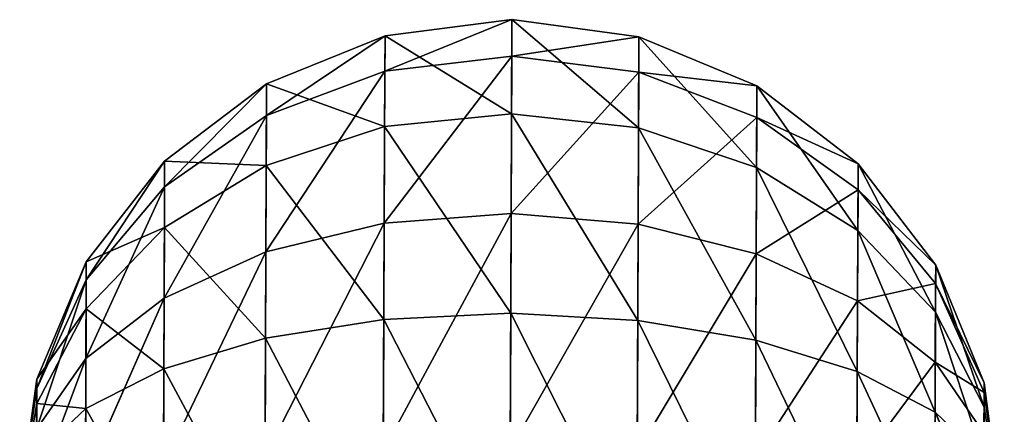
# Model space of a CAD drawing. Header units: metres. Extents: x -322 to 100, y -423 to 142.
# Drawn here: x -320.3 to -260.3, y 46 to 70.2 of the extents above; entities that cross this region are included whole.
import ezdxf

# ---------------------------------------------------------------- set-up
doc = ezdxf.new("R2010")
doc.units = ezdxf.units.M

msp = doc.modelspace()

# ---------------------------------------------------------------- linework, layer by layer
for points in [[(-290.19012, 70.226425, -844.2417), (-297.9588, 69.24303, -844.12177), (-297.96762, 67.08762, -829.27747), (-297.96753, 67.08772, -829.27734)], [(-290.19012, 70.226425, -844.2417), (-297.96762, 67.08762, -829.27747), (-290.19928, 67.99498, -828.8737), (-290.1992, 67.99508, -828.8736)], [(-290.21365, 64.47498, -858.6665), (-297.9588, 69.24303, -844.12177), (-290.19012, 70.226425, -844.2417), (-290.19003, 70.226524, -844.2416)], [(-282.4525, 63.62404, -858.05505), (-290.21365, 64.47498, -858.6665), (-290.19012, 70.226425, -844.2417), (-290.19003, 70.226524, -844.2416)], [(-282.42978, 69.179504, -844.12177), (-290.19012, 70.226425, -844.2417), (-290.19928, 67.99498, -828.8737), (-290.1992, 67.99508, -828.8736)], [(-282.4525, 63.62404, -858.05505), (-290.19012, 70.226425, -844.2417), (-282.42978, 69.179504, -844.12177), (-282.4297, 69.1796, -844.12164)], [(-297.9588, 69.24303, -844.12177), (-305.20633, 66.29634, -843.77014), (-305.21423, 64.36386, -830.46106), (-305.21414, 64.36396, -830.46094)], [(-297.9588, 69.24303, -844.12177), (-305.21423, 64.36386, -830.46106), (-297.96762, 67.08762, -829.27747), (-297.96753, 67.08772, -829.27734)], [(-297.98154, 63.68756, -858.05505), (-305.20633, 66.29634, -843.77014), (-297.9588, 69.24303, -844.12177), (-297.9587, 69.243126, -844.12164)], [(-290.21365, 64.47498, -858.6665), (-297.98154, 63.68756, -858.05505), (-297.9588, 69.24303, -844.12177), (-297.9587, 69.243126, -844.12164)], [(-282.42978, 69.179504, -844.12177), (-290.19928, 67.99498, -828.8737), (-282.4386, 67.0241, -829.27747), (-282.4385, 67.0242, -829.27734)], [(-275.22696, 61.19273, -856.2623), (-282.4525, 63.62404, -858.05505), (-282.42978, 69.179504, -844.12177), (-282.4297, 69.1796, -844.12164)], [(-275.2066, 66.17362, -843.77014), (-282.42978, 69.179504, -844.12177), (-282.4386, 67.0241, -829.27747), (-282.4385, 67.0242, -829.27734)], [(-275.22696, 61.19273, -856.2623), (-282.42978, 69.179504, -844.12177), (-275.2066, 66.17362, -843.77014), (-275.2065, 66.17372, -843.77)], [(-290.19928, 67.99498, -828.8737), (-297.96762, 67.08762, -829.27747), (-298.0056, 57.79888, -817.4996), (-298.00552, 57.79898, -817.49945)], [(-290.19928, 67.99498, -828.8737), (-298.0056, 57.79888, -817.4996), (-290.23862, 58.37857, -816.6804), (-290.23853, 58.37867, -816.6803)], [(-282.4386, 67.0241, -829.27747), (-290.19928, 67.99498, -828.8737), (-290.23862, 58.37857, -816.6804), (-290.23853, 58.37867, -816.6803)], [(-297.96762, 67.08762, -829.27747), (-305.21423, 64.36386, -830.46106), (-305.24832, 56.0358, -819.9013), (-305.24823, 56.0359, -819.9012)], [(-297.96762, 67.08762, -829.27747), (-305.24832, 56.0358, -819.9013), (-298.0056, 57.79888, -817.4996), (-298.00552, 57.79898, -817.49945)], [(-282.4386, 67.0241, -829.27747), (-290.23862, 58.37857, -816.6804), (-282.4766, 57.73536, -817.4996), (-282.4765, 57.73546, -817.49945)], [(-275.2145, 64.241135, -830.46106), (-282.4386, 67.0241, -829.27747), (-282.4766, 57.73536, -817.4996), (-282.4765, 57.73546, -817.49945)], [(-275.2066, 66.17362, -843.77014), (-282.4386, 67.0241, -829.27747), (-275.2145, 64.241135, -830.46106), (-275.21442, 64.241234, -830.46094)], [(-305.20633, 66.29634, -843.77014), (-311.43887, 61.58717, -843.2107), (-311.4453, 60.009304, -832.34393), (-311.44522, 60.009403, -832.3438)], [(-305.20633, 66.29634, -843.77014), (-311.4453, 60.009304, -832.34393), (-305.21423, 64.36386, -830.46106), (-305.21414, 64.36396, -830.46094)], [(-305.2267, 61.31545, -856.2623), (-311.43887, 61.58717, -843.2107), (-305.20633, 66.29634, -843.77014), (-305.20624, 66.29644, -843.77)], [(-297.98154, 63.68756, -858.05505), (-305.2267, 61.31545, -856.2623), (-305.20633, 66.29634, -843.77014), (-305.20624, 66.29644, -843.77)], [(-269.02945, 57.34674, -853.4106), (-275.22696, 61.19273, -856.2623), (-275.2066, 66.17362, -843.77014), (-275.2065, 66.17372, -843.77)], [(-269.01282, 61.41362, -843.2107), (-275.2066, 66.17362, -843.77014), (-275.2145, 64.241135, -830.46106), (-275.21442, 64.241234, -830.46094)], [(-269.02945, 57.34674, -853.4106), (-275.2066, 66.17362, -843.77014), (-269.01282, 61.41362, -843.2107), (-269.01273, 61.41372, -843.2106)], [(-305.21423, 64.36386, -830.46106), (-311.4453, 60.009304, -832.34393), (-311.47314, 53.209473, -823.7219), (-311.47305, 53.20957, -823.7218)], [(-305.21423, 64.36386, -830.46106), (-311.47314, 53.209473, -823.7219), (-305.24832, 56.0358, -819.9013), (-305.24823, 56.0359, -819.9012)], [(-290.26355, 52.281746, -868.283), (-297.98154, 63.68756, -858.05505), (-290.21365, 64.47498, -858.6665), (-290.21356, 64.47508, -858.6664)], [(-282.5007, 51.84628, -867.3439), (-290.26355, 52.281746, -868.283), (-290.21365, 64.47498, -858.6665), (-290.21356, 64.47508, -858.6664)], [(-290.21365, 64.47498, -858.6665), (-290.21365, 64.47498, -858.6665), (-290.26355, 52.281746, -868.283), (-290.26346, 52.281845, -868.2829)], [(-282.5007, 51.84628, -867.3439), (-290.21365, 64.47498, -858.6665), (-282.4525, 63.62404, -858.05505), (-282.45242, 63.624138, -858.05493)], [(-275.2145, 64.241135, -830.46106), (-282.4766, 57.73536, -817.4996), (-275.24857, 55.913082, -819.9013), (-275.24847, 55.91318, -819.9012)], [(-269.01926, 59.835754, -832.34393), (-275.2145, 64.241135, -830.46106), (-275.24857, 55.913082, -819.9013), (-275.24847, 55.91318, -819.9012)], [(-269.01282, 61.41362, -843.2107), (-275.2145, 64.241135, -830.46106), (-269.01926, 59.835754, -832.34393), (-269.01917, 59.835854, -832.3438)], [(-298.0297, 51.9098, -867.3439), (-305.2267, 61.31545, -856.2623), (-297.98154, 63.68756, -858.05505), (-297.98145, 63.68766, -858.05493)], [(-290.26355, 52.281746, -868.283), (-298.0297, 51.9098, -867.3439), (-297.98154, 63.68756, -858.05505), (-297.98145, 63.68766, -858.05493)], [(-297.98154, 63.68756, -858.05505), (-297.98154, 63.68756, -858.05505), (-298.0297, 51.9098, -867.3439), (-298.0296, 51.9099, -867.34375)], [(-275.27017, 50.63308, -864.59045), (-282.5007, 51.84628, -867.3439), (-282.4525, 63.62404, -858.05505), (-282.45242, 63.624138, -858.05493)], [(-282.4525, 63.62404, -858.05505), (-282.4525, 63.62404, -858.05505), (-282.5007, 51.84628, -867.3439), (-282.5006, 51.84638, -867.34375)], [(-275.27017, 50.63308, -864.59045), (-282.4525, 63.62404, -858.05505), (-275.22696, 61.19273, -856.2623), (-275.22687, 61.19283, -856.2622)], [(-311.43887, 61.58717, -843.2107), (-316.23163, 55.43644, -842.4817), (-316.23618, 54.320717, -834.7977), (-316.23608, 54.320816, -834.7976)], [(-311.43887, 61.58717, -843.2107), (-316.23618, 54.320717, -834.7977), (-311.4453, 60.009304, -832.34393), (-311.44522, 60.009403, -832.3438)], [(-311.4555, 57.520287, -853.4106), (-316.23163, 55.43644, -842.4817), (-311.43887, 61.58717, -843.2107), (-311.43878, 61.58727, -843.2106)], [(-305.2267, 61.31545, -856.2623), (-311.4555, 57.520287, -853.4106), (-311.43887, 61.58717, -843.2107), (-311.43878, 61.58727, -843.2106)], [(-305.2699, 50.7558, -864.59045), (-311.4555, 57.520287, -853.4106), (-305.2267, 61.31545, -856.2623), (-305.22662, 61.315548, -856.2622)], [(-298.0297, 51.9098, -867.3439), (-305.2699, 50.7558, -864.59045), (-305.2267, 61.31545, -856.2623), (-305.22662, 61.315548, -856.2622)], [(-305.2267, 61.31545, -856.2623), (-305.2267, 61.31545, -856.2623), (-305.2699, 50.7558, -864.59045), (-305.2698, 50.755898, -864.59033)], [(-264.2823, 52.348167, -849.6941), (-269.02945, 57.34674, -853.4106), (-269.01282, 61.41362, -843.2107), (-269.01273, 61.41372, -843.2106)], [(-264.27054, 55.223885, -842.4817), (-269.01282, 61.41362, -843.2107), (-269.01926, 59.835754, -832.34393), (-269.01917, 59.835854, -832.3438)], [(-264.2823, 52.348167, -849.6941), (-269.01282, 61.41362, -843.2107), (-264.27054, 55.223885, -842.4817), (-264.27045, 55.223984, -842.48157)], [(-269.06473, 48.72482, -860.21045), (-275.27017, 50.63308, -864.59045), (-275.22696, 61.19273, -856.2623), (-275.22687, 61.19283, -856.2622)], [(-275.22696, 61.19273, -856.2623), (-275.22696, 61.19273, -856.2623), (-275.27017, 50.63308, -864.59045), (-275.27008, 50.63318, -864.59033)], [(-269.06473, 48.72482, -860.21045), (-275.22696, 61.19273, -856.2623), (-269.02945, 57.34674, -853.4106), (-269.02936, 57.34684, -853.41046)], [(-311.4453, 60.009304, -832.34393), (-316.23618, 54.320717, -834.7977), (-316.25586, 49.512512, -828.70105), (-316.25577, 49.51261, -828.7009)], [(-311.4453, 60.009304, -832.34393), (-316.25586, 49.512512, -828.70105), (-311.47314, 53.209473, -823.7219), (-311.47305, 53.20957, -823.7218)], [(-269.01926, 59.835754, -832.34393), (-275.24857, 55.913082, -819.9013), (-269.0471, 53.035923, -823.7219), (-269.047, 53.036022, -823.7218)], [(-264.2751, 54.108166, -834.7977), (-269.01926, 59.835754, -832.34393), (-269.0471, 53.035923, -823.7219), (-269.047, 53.036022, -823.7218)], [(-264.27054, 55.223885, -842.4817), (-269.01926, 59.835754, -832.34393), (-264.2751, 54.108166, -834.7977), (-264.275, 54.108265, -834.7976)], [(-290.23862, 58.37857, -816.6804), (-298.0056, 57.79888, -817.4996), (-298.06262, 43.86572, -811.9441), (-298.06253, 43.865818, -811.944)], [(-290.23862, 58.37857, -816.6804), (-298.06262, 43.86572, -811.9441), (-290.2976, 43.953896, -810.9289), (-290.29752, 43.953995, -810.9288)], [(-282.4766, 57.73536, -817.4996), (-290.23862, 58.37857, -816.6804), (-290.2976, 43.953896, -810.9289), (-290.29752, 43.953995, -810.9288)], [(-298.0056, 57.79888, -817.4996), (-305.24832, 56.0358, -819.9013), (-305.2994, 43.543663, -814.9204), (-305.29932, 43.543762, -814.9203)], [(-298.0056, 57.79888, -817.4996), (-305.2994, 43.543663, -814.9204), (-298.06262, 43.86572, -811.9441), (-298.06253, 43.865818, -811.944)], [(-282.4766, 57.73536, -817.4996), (-290.2976, 43.953896, -810.9289), (-282.5336, 43.802193, -811.9441), (-282.5335, 43.80229, -811.944)], [(-275.24857, 55.913082, -819.9013), (-282.4766, 57.73536, -817.4996), (-282.5336, 43.802193, -811.9441), (-282.5335, 43.80229, -811.944)], [(-311.49078, 48.89837, -860.21045), (-316.24338, 52.56072, -849.6941), (-311.4555, 57.520287, -853.4106), (-311.4554, 57.520386, -853.41046)], [(-311.4555, 57.520287, -853.4106), (-316.24338, 52.56072, -849.6941), (-316.23163, 55.43644, -842.4817), (-316.23154, 55.43654, -842.48157)], [(-305.2699, 50.7558, -864.59045), (-311.49078, 48.89837, -860.21045), (-311.4555, 57.520287, -853.4106), (-311.4554, 57.520386, -853.41046)], [(-311.4555, 57.520287, -853.4106), (-311.4555, 57.520287, -853.4106), (-311.49078, 48.89837, -860.21045), (-311.4907, 48.898468, -860.2103)], [(-264.30722, 46.251545, -854.5023), (-269.06473, 48.72482, -860.21045), (-269.02945, 57.34674, -853.4106), (-269.02936, 57.34684, -853.41046)], [(-269.02945, 57.34674, -853.4106), (-269.02945, 57.34674, -853.4106), (-269.06473, 48.72482, -860.21045), (-269.06464, 48.72492, -860.2103)], [(-264.30722, 46.251545, -854.5023), (-269.02945, 57.34674, -853.4106), (-264.2823, 52.348167, -849.6941), (-264.2822, 52.348267, -849.694)], [(-305.24832, 56.0358, -819.9013), (-311.47314, 53.209473, -823.7219), (-311.51486, 43.00969, -819.655), (-311.51477, 43.00979, -819.6549)], [(-305.24832, 56.0358, -819.9013), (-311.51486, 43.00969, -819.655), (-305.2994, 43.543663, -814.9204), (-305.29932, 43.543762, -814.9203)], [(-275.24857, 55.913082, -819.9013), (-282.5336, 43.802193, -811.9441), (-275.29965, 43.420948, -814.9204), (-275.29956, 43.421047, -814.9203)], [(-269.0471, 53.035923, -823.7219), (-275.24857, 55.913082, -819.9013), (-275.29965, 43.420948, -814.9204), (-275.29956, 43.421047, -814.9203)], [(-316.23163, 55.43644, -842.4817), (-319.258, 48.26331, -841.63275), (-319.26038, 47.68577, -837.6552), (-319.26028, 47.685867, -837.6551)], [(-316.23163, 55.43644, -842.4817), (-319.26038, 47.68577, -837.6552), (-316.23618, 54.320717, -834.7977), (-316.23608, 54.320816, -834.7976)], [(-316.24338, 52.56072, -849.6941), (-319.258, 48.26331, -841.63275), (-316.23163, 55.43644, -842.4817), (-316.23154, 55.43654, -842.48157)], [(-261.30902, 46.537655, -845.36615), (-264.2823, 52.348167, -849.6941), (-264.27054, 55.223885, -842.4817), (-264.27045, 55.223984, -842.48157)], [(-261.30295, 48.026237, -841.63275), (-264.27054, 55.223885, -842.4817), (-264.2751, 54.108166, -834.7977), (-264.275, 54.108265, -834.7976)], [(-261.30902, 46.537655, -845.36615), (-264.27054, 55.223885, -842.4817), (-261.30295, 48.026237, -841.63275), (-261.30286, 48.026337, -841.6326)], [(-316.23618, 54.320717, -834.7977), (-319.26038, 47.68577, -837.6552), (-319.27054, 45.196857, -834.4993), (-319.27045, 45.196957, -834.4992)], [(-316.23618, 54.320717, -834.7977), (-319.27054, 45.196857, -834.4993), (-316.25586, 49.512512, -828.70105), (-316.25577, 49.51261, -828.7009)], [(-264.2751, 54.108166, -834.7977), (-269.0471, 53.035923, -823.7219), (-264.29477, 49.299957, -828.70105), (-264.29468, 49.300056, -828.7009)], [(-261.3053, 47.4487, -837.6552), (-264.2751, 54.108166, -834.7977), (-264.29477, 49.299957, -828.70105), (-264.29468, 49.300056, -828.7009)], [(-261.30295, 48.026237, -841.63275), (-264.2751, 54.108166, -834.7977), (-261.3053, 47.4487, -837.6552), (-261.3052, 47.4488, -837.6551)], [(-311.47314, 53.209473, -823.7219), (-316.25586, 49.512512, -828.70105), (-316.28537, 42.300175, -825.8253), (-316.28528, 42.300274, -825.8252)], [(-311.47314, 53.209473, -823.7219), (-316.28537, 42.300175, -825.8253), (-311.51486, 43.00969, -819.655), (-311.51477, 43.00979, -819.6549)], [(-269.0471, 53.035923, -823.7219), (-275.29965, 43.420948, -814.9204), (-269.0888, 42.83614, -819.655), (-269.0887, 42.83624, -819.6549)], [(-264.29477, 49.299957, -828.70105), (-269.0471, 53.035923, -823.7219), (-269.0888, 42.83614, -819.655), (-269.0887, 42.83624, -819.6549)], [(-316.2683, 46.4641, -854.5023), (-319.2641, 46.774727, -845.36615), (-316.24338, 52.56072, -849.6941), (-316.2433, 52.560818, -849.694)], [(-316.24338, 52.56072, -849.6941), (-319.2641, 46.774727, -845.36615), (-319.258, 48.26331, -841.63275), (-319.2579, 48.26341, -841.6326)], [(-311.49078, 48.89837, -860.21045), (-316.2683, 46.4641, -854.5023), (-316.24338, 52.56072, -849.6941), (-316.2433, 52.560818, -849.694)], [(-316.24338, 52.56072, -849.6941), (-316.24338, 52.56072, -849.6941), (-316.2683, 46.4641, -854.5023), (-316.26822, 46.4642, -854.5022)], [(-290.32642, 36.913895, -870.51447), (-298.0297, 51.9098, -867.3439), (-290.26355, 52.281746, -868.283), (-290.26346, 52.281845, -868.2829)], [(-282.5614, 37.002075, -869.49927), (-290.32642, 36.913895, -870.51447), (-290.26355, 52.281746, -868.283), (-290.26346, 52.281845, -868.2829)], [(-282.5614, 37.002075, -869.49927), (-290.26355, 52.281746, -868.283), (-282.5007, 51.84628, -867.3439), (-282.5006, 51.84638, -867.34375)], [(-261.32193, 43.381813, -847.8551), (-264.30722, 46.251545, -854.5023), (-264.2823, 52.348167, -849.6941), (-264.2822, 52.348267, -849.694)], [(-264.2823, 52.348167, -849.6941), (-264.2823, 52.348167, -849.6941), (-264.30722, 46.251545, -854.5023), (-264.30713, 46.251644, -854.5022)], [(-261.32193, 43.381813, -847.8551), (-264.2823, 52.348167, -849.6941), (-261.30902, 46.537655, -845.36615), (-261.30893, 46.537754, -845.366)], [(-298.09042, 37.0656, -869.49927), (-305.2699, 50.7558, -864.59045), (-298.0297, 51.9098, -867.3439), (-298.0296, 51.9099, -867.34375)], [(-290.32642, 36.913895, -870.51447), (-298.09042, 37.0656, -869.49927), (-298.0297, 51.9098, -867.3439), (-298.0296, 51.9099, -867.34375)], [(-275.32462, 37.324127, -866.52295), (-282.5614, 37.002075, -869.49927), (-282.5007, 51.84628, -867.3439), (-282.5006, 51.84638, -867.34375)], [(-275.32462, 37.324127, -866.52295), (-282.5007, 51.84628, -867.3439), (-275.27017, 50.63308, -864.59045), (-275.27008, 50.63318, -864.59033)], [(-305.32434, 37.446846, -866.52295), (-311.49078, 48.89837, -860.21045), (-305.2699, 50.7558, -864.59045), (-305.2698, 50.755898, -864.59033)], [(-298.09042, 37.0656, -869.49927), (-305.32434, 37.446846, -866.52295), (-305.2699, 50.7558, -864.59045), (-305.2698, 50.755898, -864.59033)], [(-269.10916, 37.85811, -861.7883), (-275.32462, 37.324127, -866.52295), (-275.27017, 50.63308, -864.59045), (-275.27008, 50.63318, -864.59033)], [(-269.10916, 37.85811, -861.7883), (-275.27017, 50.63308, -864.59045), (-269.06473, 48.72482, -860.21045), (-269.06464, 48.72492, -860.2103)], [(-316.25586, 49.512512, -828.70105), (-319.27054, 45.196857, -834.4993), (-319.28583, 41.463478, -833.01074), (-319.28574, 41.463577, -833.0106)], [(-316.25586, 49.512512, -828.70105), (-319.28583, 41.463478, -833.01074), (-316.28537, 42.300175, -825.8253), (-316.28528, 42.300274, -825.8252)], [(-264.29477, 49.299957, -828.70105), (-269.0888, 42.83614, -819.655), (-264.32428, 42.08762, -825.8253), (-264.3242, 42.08772, -825.8252)], [(-261.3155, 44.959785, -834.4993), (-264.29477, 49.299957, -828.70105), (-264.32428, 42.08762, -825.8253), (-264.3242, 42.08772, -825.8252)], [(-261.3053, 47.4487, -837.6552), (-264.29477, 49.299957, -828.70105), (-261.3155, 44.959785, -834.4993), (-261.3154, 44.959885, -834.4992)], [(-311.53522, 38.031654, -861.7883), (-316.2683, 46.4641, -854.5023), (-311.49078, 48.89837, -860.21045), (-311.4907, 48.898468, -860.2103)], [(-305.32434, 37.446846, -866.52295), (-311.53522, 38.031654, -861.7883), (-311.49078, 48.89837, -860.21045), (-311.4907, 48.898468, -860.2103)], [(-264.33865, 38.56762, -855.61804), (-269.10916, 37.85811, -861.7883), (-269.06473, 48.72482, -860.21045), (-269.06464, 48.72492, -860.2103)], [(-264.33865, 38.56762, -855.61804), (-269.06473, 48.72482, -860.21045), (-264.30722, 46.251545, -854.5023), (-264.30713, 46.251644, -854.5022)], [(-319.2641, 46.774727, -845.36615), (-320.31177, 40.556618, -840.7217), (-319.258, 48.26331, -841.63275), (-319.2579, 48.26341, -841.6326)], [(-319.258, 48.26331, -841.63275), (-320.31177, 40.556618, -840.7217), (-319.26038, 47.68577, -837.6552), (-319.26028, 47.685867, -837.6551)], [(-260.31226, 40.31118, -840.7217), (-261.30902, 46.537655, -845.36615), (-261.30295, 48.026237, -841.63275), (-261.30286, 48.026337, -841.6326)], [(-260.31226, 40.31118, -840.7217), (-261.30295, 48.026237, -841.63275), (-261.3053, 47.4487, -837.6552), (-261.3052, 47.4488, -837.6551)], [(-319.26038, 47.68577, -837.6552), (-320.31177, 40.556618, -840.7217), (-319.27054, 45.196857, -834.4993), (-319.27045, 45.196957, -834.4992)], [(-260.31226, 40.31118, -840.7217), (-261.3053, 47.4487, -837.6552), (-261.3155, 44.959785, -834.4993), (-261.3154, 44.959885, -834.4992)], [(-319.277, 43.618885, -847.8551), (-320.31177, 40.556618, -840.7217), (-319.2641, 46.774727, -845.36615), (-319.264, 46.774826, -845.366)], [(-316.2683, 46.4641, -854.5023), (-319.277, 43.618885, -847.8551), (-319.2641, 46.774727, -845.36615), (-319.264, 46.774826, -845.366)], [(-316.29974, 38.780174, -855.61804), (-319.277, 43.618885, -847.8551), (-316.2683, 46.4641, -854.5023), (-316.26822, 46.4642, -854.5022)], [(-311.53522, 38.031654, -861.7883), (-316.29974, 38.780174, -855.61804), (-316.2683, 46.4641, -854.5023), (-316.26822, 46.4642, -854.5022)], [(-261.3382, 39.40432, -848.4326), (-264.33865, 38.56762, -855.61804), (-264.30722, 46.251545, -854.5023), (-264.30713, 46.251644, -854.5022)], [(-261.3382, 39.40432, -848.4326), (-264.30722, 46.251545, -854.5023), (-261.32193, 43.381813, -847.8551), (-261.32184, 43.381912, -847.855)], [(-260.31226, 40.31118, -840.7217), (-261.32193, 43.381813, -847.8551), (-261.30902, 46.537655, -845.36615), (-261.30893, 46.537754, -845.366)], [(-261.30902, 46.537655, -845.36615), (-261.30902, 46.537655, -845.36615), (-261.32193, 43.381813, -847.8551), (-261.32184, 43.381912, -847.855)]]:
    msp.add_3dface(points)

doc.saveas('drawing.dxf')
